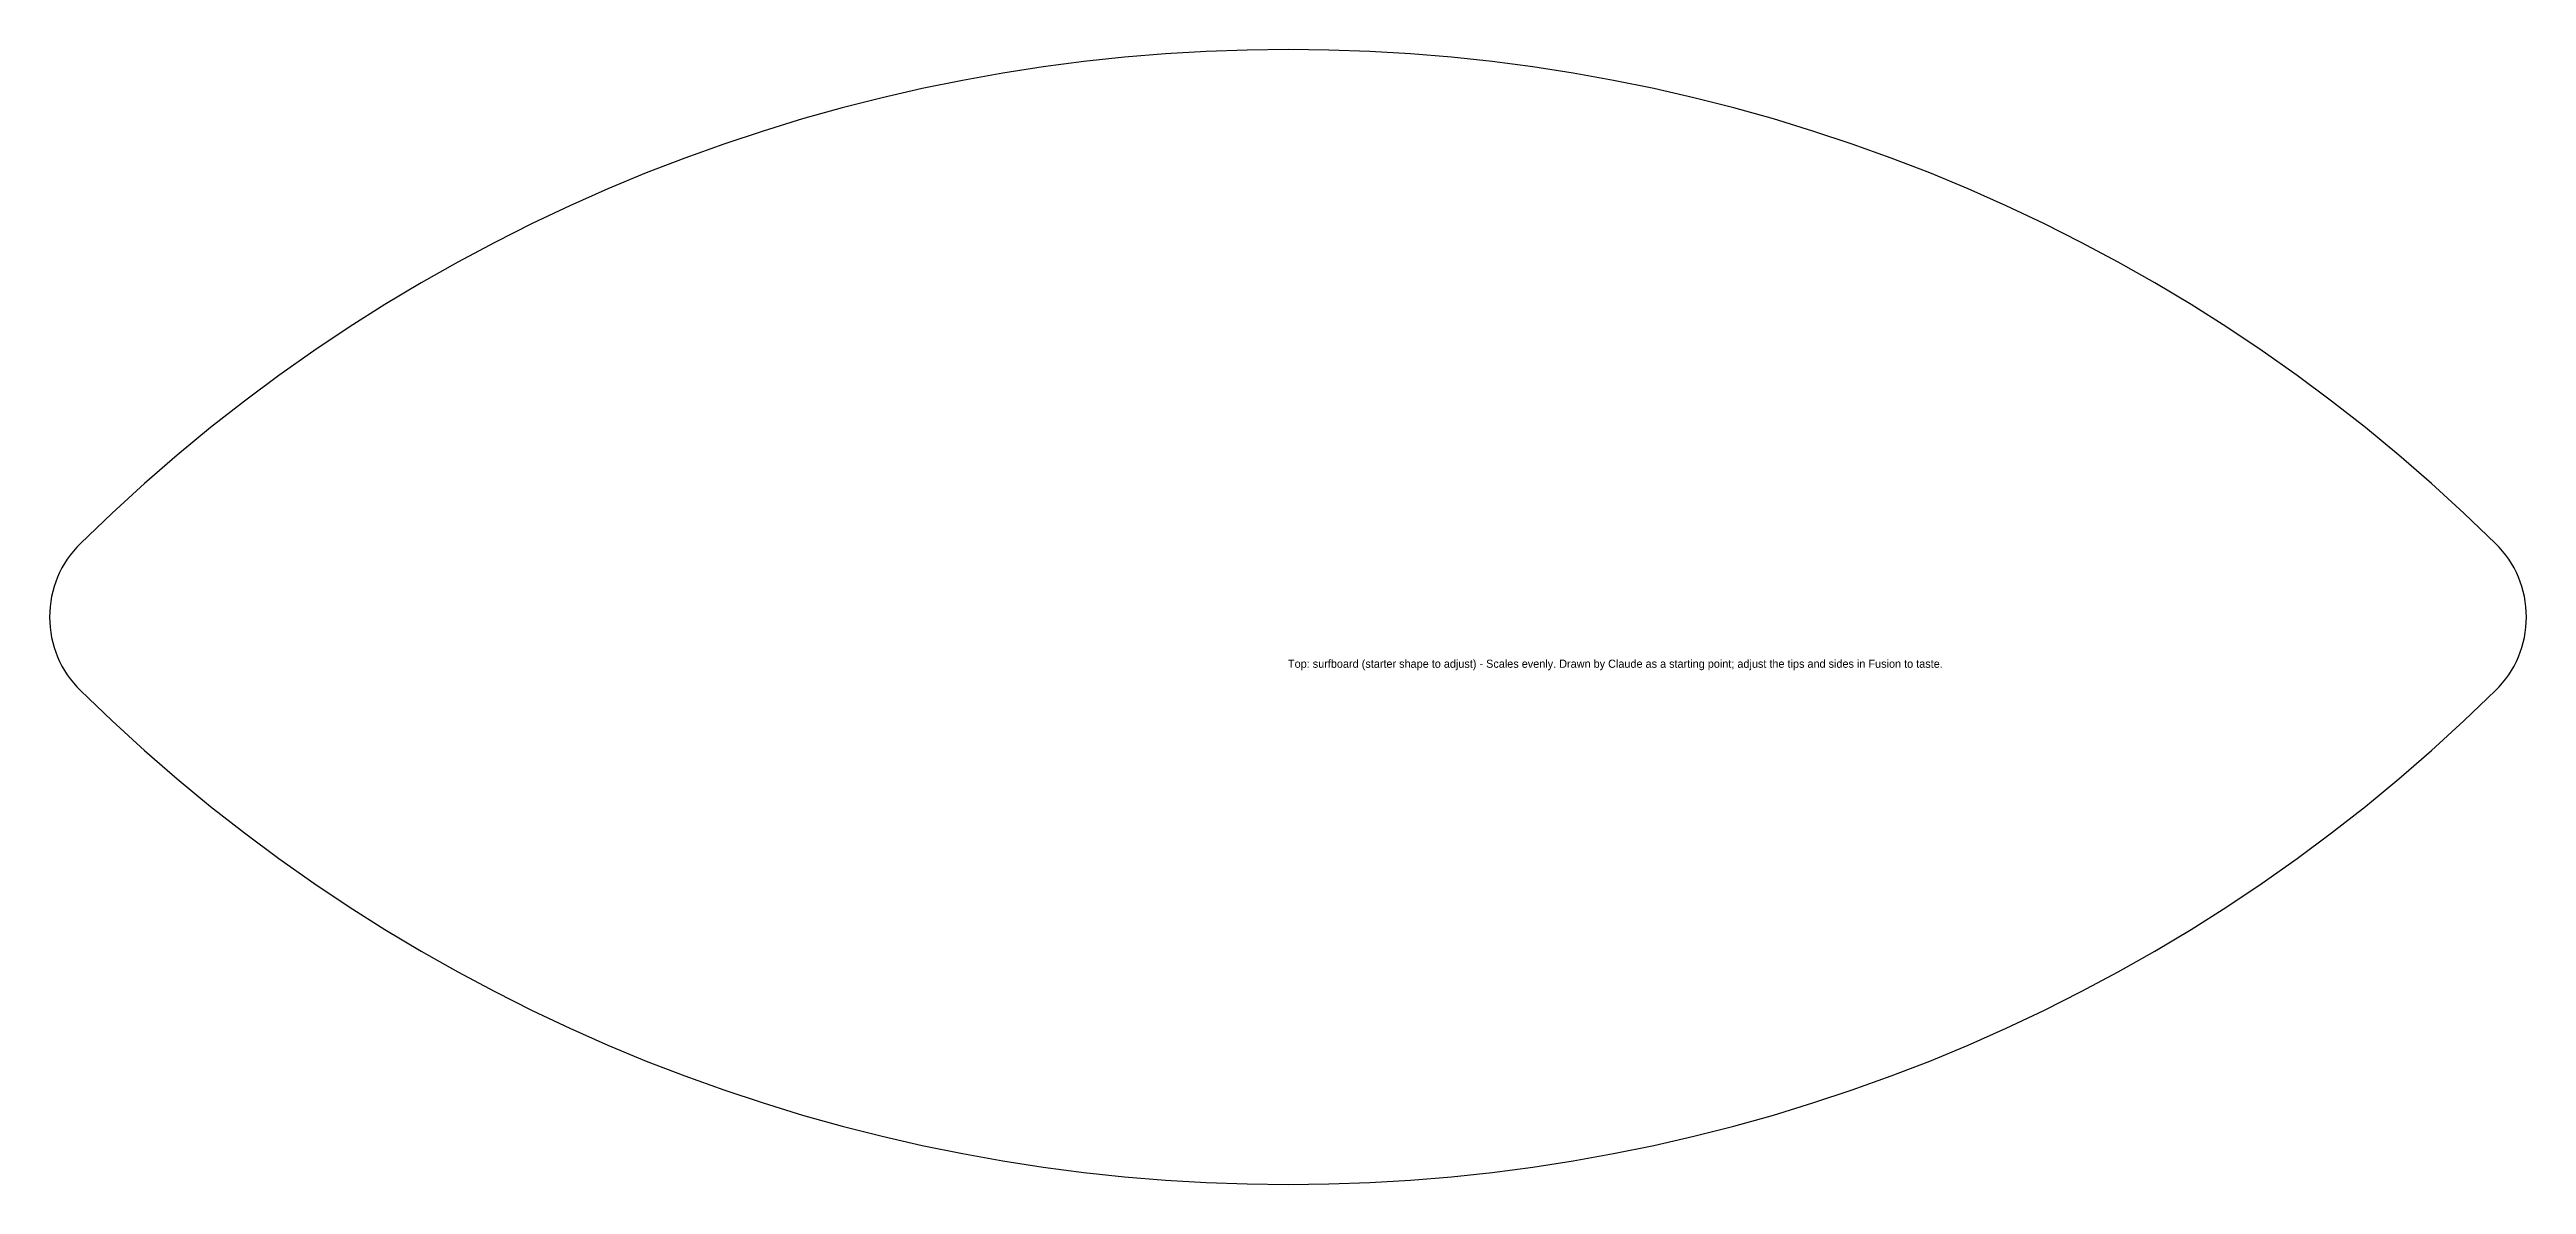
# Model space of a CAD drawing. Header units: millimetres. Extents: x -610 to 610, y -279 to 279.
import ezdxf

# ---------------------------------------------------------------- set-up
doc = ezdxf.new("R2010")
doc.units = ezdxf.units.MM
doc.layers.add('CUT', color=7, linetype='CONTINUOUS')
doc.layers.add('TEXT', color=3, linetype='CONTINUOUS')

msp = doc.modelspace()

# ---------------------------------------------------------------- linework, layer by layer
at = {"layer": 'CUT'}
for centre, radius, start, end in [((0, -568.6778), 848.0778, 45.502, 134.498), ((-558.8, 0), 50.8, 134.498, 225.502), ((558.8, 0), 50.8, 314.498, 45.502), ((0, 568.6778), 848.0778, 225.502, 314.498)]:
    msp.add_arc(centre, radius, start, end, dxfattribs=at)

# ---------------------------------------------------------------- texts
at = {"layer": 'TEXT'}
msp.add_text('Top: surfboard (starter shape to adjust) - Scales evenly. Drawn by Claude as a starting point; adjust the tips and sides in Fusion to taste.', height=4, dxfattribs=at).set_placement((0, -25))

doc.saveas('drawing.dxf')
